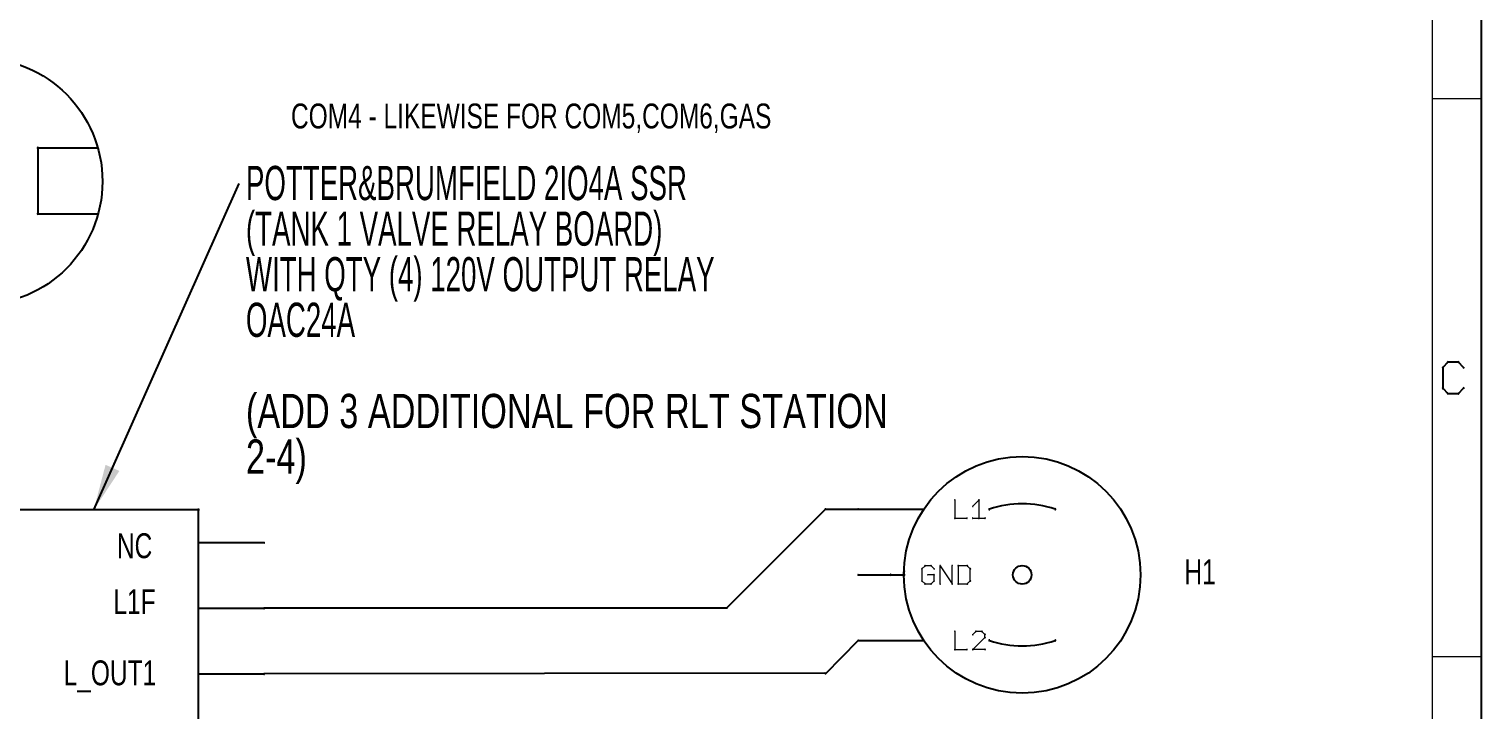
# Paper-space layout 'PATCH PANEL LAYOUT' of a CAD drawing. Header units: inches. Extents: x 0 to 12.8, y 0.2 to 9.1.
# Drawn here: x 8.273 to 12.701, y 3.639 to 5.712 of the extents above; entities that cross this region are included whole.
import ezdxf

# ---------------------------------------------------------------- set-up
doc = ezdxf.new("R2010")
doc.units = ezdxf.units.IN
doc.header["$MEASUREMENT"] = 0
for name, color, linetype in [('94', 14, 'Continuous'), ('95', 250, 'Continuous'), ('97', 94, 'Continuous'), ('TEXT', 4, 'Continuous'), ('THIN_NEON_GREEN', 3, 'Continuous'), ('THIN_RED', 1, 'Continuous')]:
    doc.layers.add(name, color=color, linetype=linetype)
doc.styles.add('SLDTEXTSTYLE0', font='TXT', dxfattribs={"width": 0.736842})
doc.styles.add('SLDTEXTSTYLE2', font='TXT', dxfattribs={"width": 0.75})
doc.styles.add('SLDTEXTSTYLE9', font='TXT', dxfattribs={"width": 0.605})
doc.dimstyles.new('SLDDIMSTYLE0', dxfattribs={"dimtxt": 0.18, "dimasz": 0.14, "dimexe": 0, "dimexo": 0.0625, "dimgap": 0, "dimtad": 0, "dimtih": 1, "dimtoh": 1, "dimdec": 0, "dimrnd": 1e-09, "dimzin": 0, "dimdsep": 46, "dimtxsty": 'Standard', "dimsah": 1, "dimcen": 0.09, "dimadec": 0, "dimazin": 0, "dimtfac": 0.14, "dimtdec": 0, "dimtofl": 0, "dimtmove": 0, "dimatfit": 3, "dimfxl": 0, "dimfrac": 2, "dimtolj": 1, "dimtzin": 0, "dimarcsym": 0})

# ---------------------------------------------------------------- blocks, each defined once
blk = doc.blocks.new('SW_NOTE_0_141')
at = {"layer": 'TEXT', "color": 0, "attachment_point": 1}
for s, insert, char_height, style in [('POTTER&BRUMFIELD 2IO4A SSR', (0.0206, 0.0541), 0.104167, 'SLDTEXTSTYLE9'), ('(TANK 1 VALVE RELAY BOARD)', (0.0206, -0.0848), 0.104167, 'SLDTEXTSTYLE9'), ('WITH QTY (4) 120V OUTPUT RELAY', (0.0206, -0.2237), 0.104167, 'SLDTEXTSTYLE9'), ('OAC24A', (0.0206, -0.3626), 0.10417, 'SLDTEXTSTYLE9'), ('(ADD 3 ADDITIONAL FOR RLT STATION', (0.0206, -0.6403), 0.104167, 'SLDTEXTSTYLE2'), ('2-4)', (0.0206, -0.7792), 0.10417, 'SLDTEXTSTYLE2')]:
    blk.add_mtext(s, dxfattribs=dict(at, insert=insert, char_height=char_height, style=style))

psp = doc.layouts.new('PATCH PANEL LAYOUT')

# ---------------------------------------------------------------- linework, layer by layer
at = {"layer": '94', "lineweight": 25}
for p, q in [((8.4831, 5.35), (8.3, 5.35)), ((8.3, 5.35), (8.3, 5.15)), ((8.3, 5.15), (8.4839, 5.15)), ((10.8, 4.25), (11, 4.25)), ((8.9895, 4.148), (8.7895, 4.148)), ((10.8, 4.05), (10.9, 4.05)), ((10.9, 4.05), (10.94, 4.05)), ((10.94, 4.05), (10.94, 4.06)), ((8.9895, 3.948), (8.7895, 3.948)), ((10.8, 3.85), (11, 3.85)), ((8.9895, 3.748), (8.7895, 3.748))]:
    psp.add_line(p, q, dxfattribs=at)
for radius in [0.3606, 0.0283]:
    psp.add_circle((11.3, 4.05), radius, dxfattribs=at)
at = {"layer": '94', "lineweight": 18}
for centre, radius, start, end in [((8.3, 5.35), 0.0025, 90, 270), ((8.3, 5.35), 0.0025, 0, 180), ((8.3, 5.15), 0.0025, 90, 270), ((8.3, 5.15), 0.0025, 180, 0), ((10.8, 4.25), 0.0015, 90, 270), ((11, 4.25), 0.0015, 270, 90), ((11.2, 4.25), 0.0025, 108.4422, 288.4422), ((11.4, 4.25), 0.0025, 251.5578, 71.5578), ((8.7895, 4.248), 0.0025, 0, 180), ((8.7895, 4.248), 0.0025, 270, 90), ((8.7895, 4.148), 0.0015, 90, 270), ((8.9895, 4.148), 0.0015, 270, 90), ((10.8, 4.05), 0.0015, 90, 270), ((10.9, 4.05), 0.0025, 90, 270), ((10.9, 4.05), 0.0015, 270, 90), ((10.94, 4.06), 0.0025, 0, 180), ((10.94, 4.05), 0.0025, 180, 0), ((10.94, 4.05), 0.0025, 270, 90), ((8.7895, 3.948), 0.0015, 90, 270), ((8.9895, 3.948), 0.0015, 270, 90), ((11.2, 3.85), 0.0025, 71.5578, 251.5578), ((11.4, 3.85), 0.0025, 288.4422, 108.4422), ((10.8, 3.85), 0.0015, 90, 270), ((11, 3.85), 0.0015, 270, 90), ((8.7895, 3.748), 0.0015, 90, 270), ((8.9895, 3.748), 0.0015, 270, 90)]:
    psp.add_arc(centre, radius, start, end, dxfattribs=at)
at = {"layer": '94', "lineweight": 25}
for centre, start, end in [((11.3, 3.95), 71.565, 108.435), ((11.3, 4.15), 251.565, 288.435)]:
    psp.add_arc(centre, 0.3162, start, end, dxfattribs=at)
at = {"layer": '95', "lineweight": 18}
for p, q in [((11.0945, 4.2775), (11.0945, 4.2225)), ((11.1497, 4.2592), (11.1681, 4.2775)), ((11.1681, 4.2775), (11.1681, 4.2225)), ((11.0945, 4.2225), (11.1312, 4.2225)), ((11.1497, 4.2225), (11.1864, 4.2225)), ((11.0037, 4.0775), (10.9945, 4.0684)), ((11.022, 4.0775), (11.0037, 4.0775)), ((11.0312, 4.0684), (11.022, 4.0775)), ((11.0497, 4.0225), (11.0497, 4.0775)), ((11.0497, 4.0775), (11.0864, 4.0225)), ((11.0864, 4.0225), (11.0864, 4.0775)), ((11.105, 4.0775), (11.105, 4.0225)), ((11.1325, 4.0775), (11.105, 4.0775)), ((11.1417, 4.0684), (11.1325, 4.0775)), ((10.9945, 4.0684), (10.9945, 4.0317)), ((10.9945, 4.0317), (11.0037, 4.0225)), ((11.0312, 4.05), (11.0128, 4.05)), ((11.022, 4.0225), (11.0312, 4.0317)), ((11.0312, 4.0317), (11.0312, 4.05)), ((11.1325, 4.0225), (11.1417, 4.0317)), ((11.1417, 4.0317), (11.1417, 4.0684)), ((11.0037, 4.0225), (11.022, 4.0225)), ((11.105, 4.0225), (11.1325, 4.0225)), ((11.0945, 3.8775), (11.0945, 3.8225)), ((11.1589, 3.8775), (11.1497, 3.8684)), ((11.1497, 3.8225), (11.1864, 3.8592)), ((11.1773, 3.8775), (11.1589, 3.8775)), ((11.1864, 3.8684), (11.1773, 3.8775)), ((11.1864, 3.8592), (11.1864, 3.8684)), ((11.0945, 3.8225), (11.1312, 3.8225)), ((11.1864, 3.8225), (11.1497, 3.8225))]:
    psp.add_line(p, q, dxfattribs=at)
for centre, start, end in [((11.0945, 4.2775), 0, 180), ((11.1497, 4.2592), 135, 315), ((11.1681, 4.2775), 0, 180), ((11.1681, 4.2775), 315, 135), ((11.0945, 4.2225), 90, 270), ((11.0945, 4.2225), 180, 0), ((11.1312, 4.2225), 270, 90), ((11.1497, 4.2225), 90, 270), ((11.1681, 4.2225), 180, 0), ((11.1864, 4.2225), 270, 90), ((11.0037, 4.0775), 90, 270), ((11.0037, 4.0775), 314.9838, 134.9838), ((11.022, 4.0775), 45.0162, 225.0162), ((11.022, 4.0775), 270, 90), ((11.0497, 4.0775), 0, 180), ((11.0497, 4.0775), 33.6774, 213.6774), ((11.0864, 4.0775), 0, 180), ((11.105, 4.0775), 0, 180), ((11.105, 4.0775), 90, 270), ((11.1325, 4.0775), 45, 225), ((11.1325, 4.0775), 270, 90), ((10.9945, 4.0684), 0, 180), ((10.9945, 4.0317), 180, 0), ((10.9945, 4.0684), 135.0162, 315.0162), ((10.9945, 4.0317), 44.9838, 224.9838), ((11.0128, 4.05), 90, 270), ((11.0312, 4.05), 0, 180), ((11.0312, 4.0317), 180, 0), ((11.0312, 4.0684), 224.9838, 44.9838), ((11.0312, 4.0317), 315.0162, 135.0162), ((11.0312, 4.05), 270, 90), ((11.1417, 4.0684), 0, 180), ((11.1417, 4.0317), 180, 0), ((11.1417, 4.0684), 224.9838, 44.9838), ((11.1417, 4.0317), 315.0162, 135.0162), ((11.0037, 4.0225), 90, 270), ((11.0037, 4.0225), 225.0162, 45.0162), ((11.022, 4.0225), 134.9838, 314.9838), ((11.022, 4.0225), 270, 90), ((11.0497, 4.0225), 180, 0), ((11.0864, 4.0225), 180, 0), ((11.0864, 4.0225), 213.6774, 33.6774), ((11.105, 4.0225), 90, 270), ((11.105, 4.0225), 180, 0), ((11.1325, 4.0225), 135, 315), ((11.1325, 4.0225), 270, 90), ((11.0945, 3.8775), 0, 180), ((11.1497, 3.8684), 135.0162, 315.0162), ((11.1589, 3.8775), 90, 270), ((11.1589, 3.8775), 315, 135), ((11.1773, 3.8775), 45, 225), ((11.1773, 3.8775), 270, 90), ((11.1864, 3.8684), 0, 180), ((11.1864, 3.8592), 180, 0), ((11.1864, 3.8684), 224.9838, 44.9838), ((11.1864, 3.8592), 315, 135), ((11.0945, 3.8225), 90, 270), ((11.0945, 3.8225), 180, 0), ((11.1312, 3.8225), 270, 90), ((11.1497, 3.8225), 90, 270), ((11.1497, 3.8225), 135, 315), ((11.1864, 3.8225), 270, 90)]:
    psp.add_arc(centre, 0.00125, start, end, dxfattribs=at)
at = {"layer": '97', "lineweight": 25}
for p, q in [((12.7, 0.25), (12.7, 9.05)), ((12.5975, 4.6975), (12.5817, 4.6817)), ((12.6291, 4.6975), (12.5975, 4.6975)), ((12.6449, 4.6817), (12.6291, 4.6975)), ((12.5817, 4.6817), (12.5817, 4.6184)), ((12.5817, 4.6184), (12.5975, 4.6026)), ((12.6291, 4.6026), (12.6449, 4.6184)), ((12.5975, 4.6026), (12.6291, 4.6026))]:
    psp.add_line(p, q, dxfattribs=at)
at = {"layer": '97', "lineweight": 18}
for p, q in [((12.55, 0.4), (12.55, 8.9)), ((12.7, 5.5), (12.55, 5.5)), ((12.7, 3.8), (12.55, 3.8))]:
    psp.add_line(p, q, dxfattribs=at)
for centre, radius, start, end in [((12.55, 5.5), 0.000984, 90, 270), ((12.7, 5.5), 0.000984, 270, 90), ((12.5975, 4.6975), 0.002, 90, 270), ((12.5975, 4.6975), 0.002, 315, 135), ((12.6291, 4.6975), 0.002, 44.9899, 224.9899), ((12.6291, 4.6975), 0.002, 270, 90), ((12.5817, 4.6817), 0.002, 0, 180), ((12.5817, 4.6817), 0.002, 135, 315), ((12.6449, 4.6817), 0.002, 224.9899, 44.9899), ((12.5817, 4.6184), 0.002, 45, 225), ((12.5817, 4.6184), 0.002, 180, 0), ((12.6449, 4.6184), 0.002, 315.0101, 135.0101), ((12.5975, 4.6026), 0.002, 90, 270), ((12.5975, 4.6026), 0.002, 225, 45), ((12.6291, 4.6026), 0.002, 135.0101, 315.0101), ((12.6291, 4.6026), 0.002, 270, 90), ((12.55, 3.8), 0.000984, 90, 270), ((12.7, 3.8), 0.000984, 270, 90)]:
    psp.add_arc(centre, radius, start, end, dxfattribs=at)
at = {"layer": 'TEXT', "lineweight": 18}
for centre, start, end in [((10.7, 4.25), 90, 270), ((10.7, 4.25), 315, 135), ((10.8, 4.25), 270, 90), ((8.9895, 3.948), 90, 270), ((10.4, 3.95), 135, 315), ((10.4, 3.95), 270, 90), ((10.8, 3.85), 315, 135), ((8.9895, 3.748), 90, 270), ((10.7, 3.75), 135, 315), ((10.7, 3.75), 270, 90)]:
    psp.add_arc(centre, 0.0015, start, end, dxfattribs=at)
at = {"layer": 'THIN_NEON_GREEN', "lineweight": 25}
for p, q in [((8.7895, 4.248), (7.8895, 4.248)), ((8.7895, 2.448), (8.7895, 4.248))]:
    psp.add_line(p, q, dxfattribs=at)
at = {"layer": 'THIN_RED'}
for p, q in [((10.4, 3.95), (10.7, 4.25)), ((10.7, 4.25), (10.8, 4.25)), ((8.9895, 3.9495), (10.4, 3.95)), ((10.7, 3.7485), (10.8, 3.85)), ((8.9895, 3.7495), (10.6989, 3.7511))]:
    psp.add_line(p, q, dxfattribs=at)
psp.add_circle((8.1211, 5.2485), 0.3759, dxfattribs=at)

# ---------------------------------------------------------------- block references
at = {"layer": 'TEXT'}
psp.add_blockref('SW_NOTE_0_141', (8.9136, 5.2416), dxfattribs=at)

# ---------------------------------------------------------------- texts
at = {"layer": 'TEXT', "attachment_point": 2, "style": 'SLDTEXTSTYLE0'}
for s, insert, char_height in [('COM4 - LIKEWISE FOR COM5,COM6,GAS', (9.8035, 5.4856), 0.075758), ('NC', (8.5948, 4.1766), 0.07576), ('H1', (11.842, 4.0969), 0.07576), ('L1F', (8.5945, 4.0063), 0.07576), ('L_OUT1', (8.5197, 3.7894), 0.07576)]:
    psp.add_mtext(s, dxfattribs=dict(at, insert=insert, char_height=char_height))

# ---------------------------------------------------------------- leaders
at = {"layer": 'TEXT'}
psp.add_leader([(8.4704, 4.248), (8.9136, 5.2416)], dimstyle='SLDDIMSTYLE0', dxfattribs=at)

doc.saveas('drawing.dxf')
